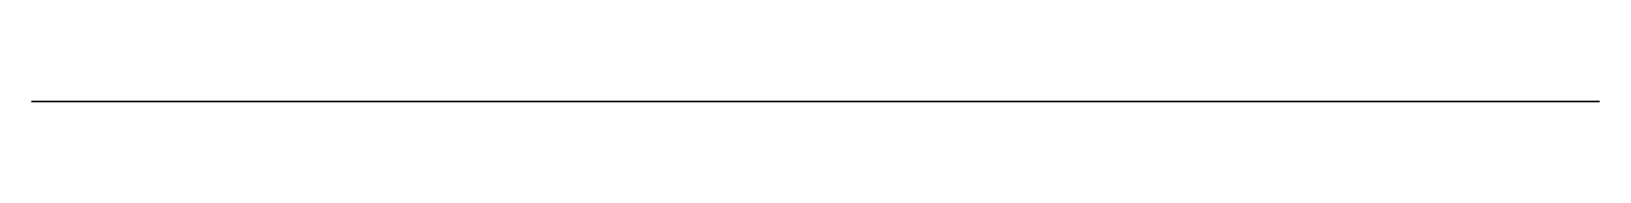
# Model space of a CAD drawing. Header units: millimetres. Extents: x 3.4 to 20.3, y 0 to 0.
import ezdxf

# ---------------------------------------------------------------- set-up
doc = ezdxf.new("R2010")
doc.units = ezdxf.units.MM
doc.layers.get('0').update_dxf_attribs({"color": 173, "true_color": 0x5858e1})

msp = doc.modelspace()

# ---------------------------------------------------------------- linework, layer by layer
at = {"color": 234, "true_color": 0xb11b58}
msp.add_polyline3d([(11.394, 0, -120.906), (11.612, 0, -121.075), (11.82, 0, -121.252), (11.919, 0, -121.345), (12.014, 0, -121.444), (12.102, 0, -121.548), (12.144, 0, -121.603), (12.185, 0, -121.659), (12.298, 0, -121.835), (12.4, 0, -122.016), (12.492, 0, -122.203), (12.572, 0, -122.395), (12.641, 0, -122.592), (12.698, 0, -122.792), (12.743, 0, -122.996), (12.776, 0, -123.202), (12.797, 0, -123.41), (12.805, 0, -123.619), (12.801, 0, -123.827), (12.785, 0, -124.034), (12.756, 0, -124.24), (12.716, 0, -124.445), (12.663, 0, -124.646), (12.598, 0, -124.845), (12.747, 0, -124.926), (12.892, 0, -125.012), (13.033, 0, -125.103), (13.17, 0, -125.2), (13.303, 0, -125.302), (13.431, 0, -125.409), (13.555, 0, -125.521), (13.675, 0, -125.638), (13.79, 0, -125.76), (13.899, 0, -125.886), (14.004, 0, -126.016), (14.104, 0, -126.151), (14.198, 0, -126.29), (14.287, 0, -126.432), (14.371, 0, -126.579), (14.448, 0, -126.729), (14.52, 0, -126.882), (14.585, 0, -127.038), (14.643, 0, -127.197), (14.695, 0, -127.357), (14.741, 0, -127.519), (14.78, 0, -127.683), (14.812, 0, -127.848), (14.838, 0, -128.014), (14.858, 0, -128.182), (14.871, 0, -128.35), (14.877, 0, -128.518), (14.876, 0, -128.686), (14.869, 0, -128.855), (14.855, 0, -129.023), (14.835, 0, -129.191), (14.807, 0, -129.358), (14.787, 0, -129.459), (14.763, 0, -129.559), (14.704, 0, -129.758), (14.633, 0, -129.953), (14.549, 0, -130.147), (14.455, 0, -130.338), (14.351, 0, -130.526), (14.117, 0, -130.899), (13.856, 0, -131.266), (13.574, 0, -131.629), (12.986, 0, -132.35), (12.69, 0, -132.728), (12.411, 0, -133.117), (12.149, 0, -133.517), (11.904, 0, -133.927), (11.675, 0, -134.346), (11.464, 0, -134.775), (11.269, 0, -135.211), (11.091, 0, -135.656), (10.929, 0, -136.107), (10.784, 0, -136.565), (10.656, 0, -137.028), (10.544, 0, -137.496), (10.369, 0, -138.445), (10.258, 0, -139.407), (10.227, 0, -139.912), (10.213, 0, -140.417), (10.217, 0, -140.923), (10.24, 0, -141.428), (10.28, 0, -141.931), (10.339, 0, -142.432), (10.415, 0, -142.93), (10.509, 0, -143.425), (10.622, 0, -143.916), (10.752, 0, -144.403), (10.9, 0, -144.884), (11.067, 0, -145.36), (11.251, 0, -145.829), (11.453, 0, -146.29), (11.674, 0, -146.744), (11.912, 0, -147.19), (12.239, 0, -147.743), (12.591, 0, -148.283), (12.967, 0, -148.809), (13.366, 0, -149.318), (13.787, 0, -149.811), (14.229, 0, -150.285), (14.691, 0, -150.741), (15.172, 0, -151.177), (15.671, 0, -151.592), (16.186, 0, -151.984), (16.718, 0, -152.353), (17.264, 0, -152.699), (17.824, 0, -153.019), (18.396, 0, -153.312), (18.981, 0, -153.578), (19.576, 0, -153.816), (19.615, 0, -153.832), (19.654, 0, -153.85), (19.692, 0, -153.87), (19.728, 0, -153.893), (19.764, 0, -153.917), (19.799, 0, -153.943), (19.832, 0, -153.97), (19.864, 0, -154), (19.895, 0, -154.031), (19.925, 0, -154.063), (19.954, 0, -154.097), (19.982, 0, -154.133), (20.008, 0, -154.17), (20.034, 0, -154.208), (20.058, 0, -154.248), (20.08, 0, -154.288), (20.122, 0, -154.373), (20.159, 0, -154.462), (20.19, 0, -154.554), (20.216, 0, -154.649), (20.236, 0, -154.747), (20.251, 0, -154.846), (20.26, 0, -154.947), (20.263, 0, -155.049), (20.263, 0, -221.442), (3.423, 0, -221.442), (3.423, 0, -115.941), (9.668, 0, -115.941), (9.655, 0, -116.706), (9.668, 0, -117.413), (9.711, 0, -118.015), (9.746, 0, -118.293), (9.797, 0, -118.574), (9.829, 0, -118.717), (9.867, 0, -118.858), (9.911, 0, -118.997), (9.96, 0, -119.134), (10.015, 0, -119.269), (10.076, 0, -119.402), (10.141, 0, -119.532), (10.213, 0, -119.66), (10.292, 0, -119.79), (10.377, 0, -119.916), (10.468, 0, -120.039), (10.563, 0, -120.157), (10.655, 0, -120.262), (10.752, 0, -120.363), (10.957, 0, -120.553)], close=True, dxfattribs=at)

doc.saveas('drawing.dxf')
